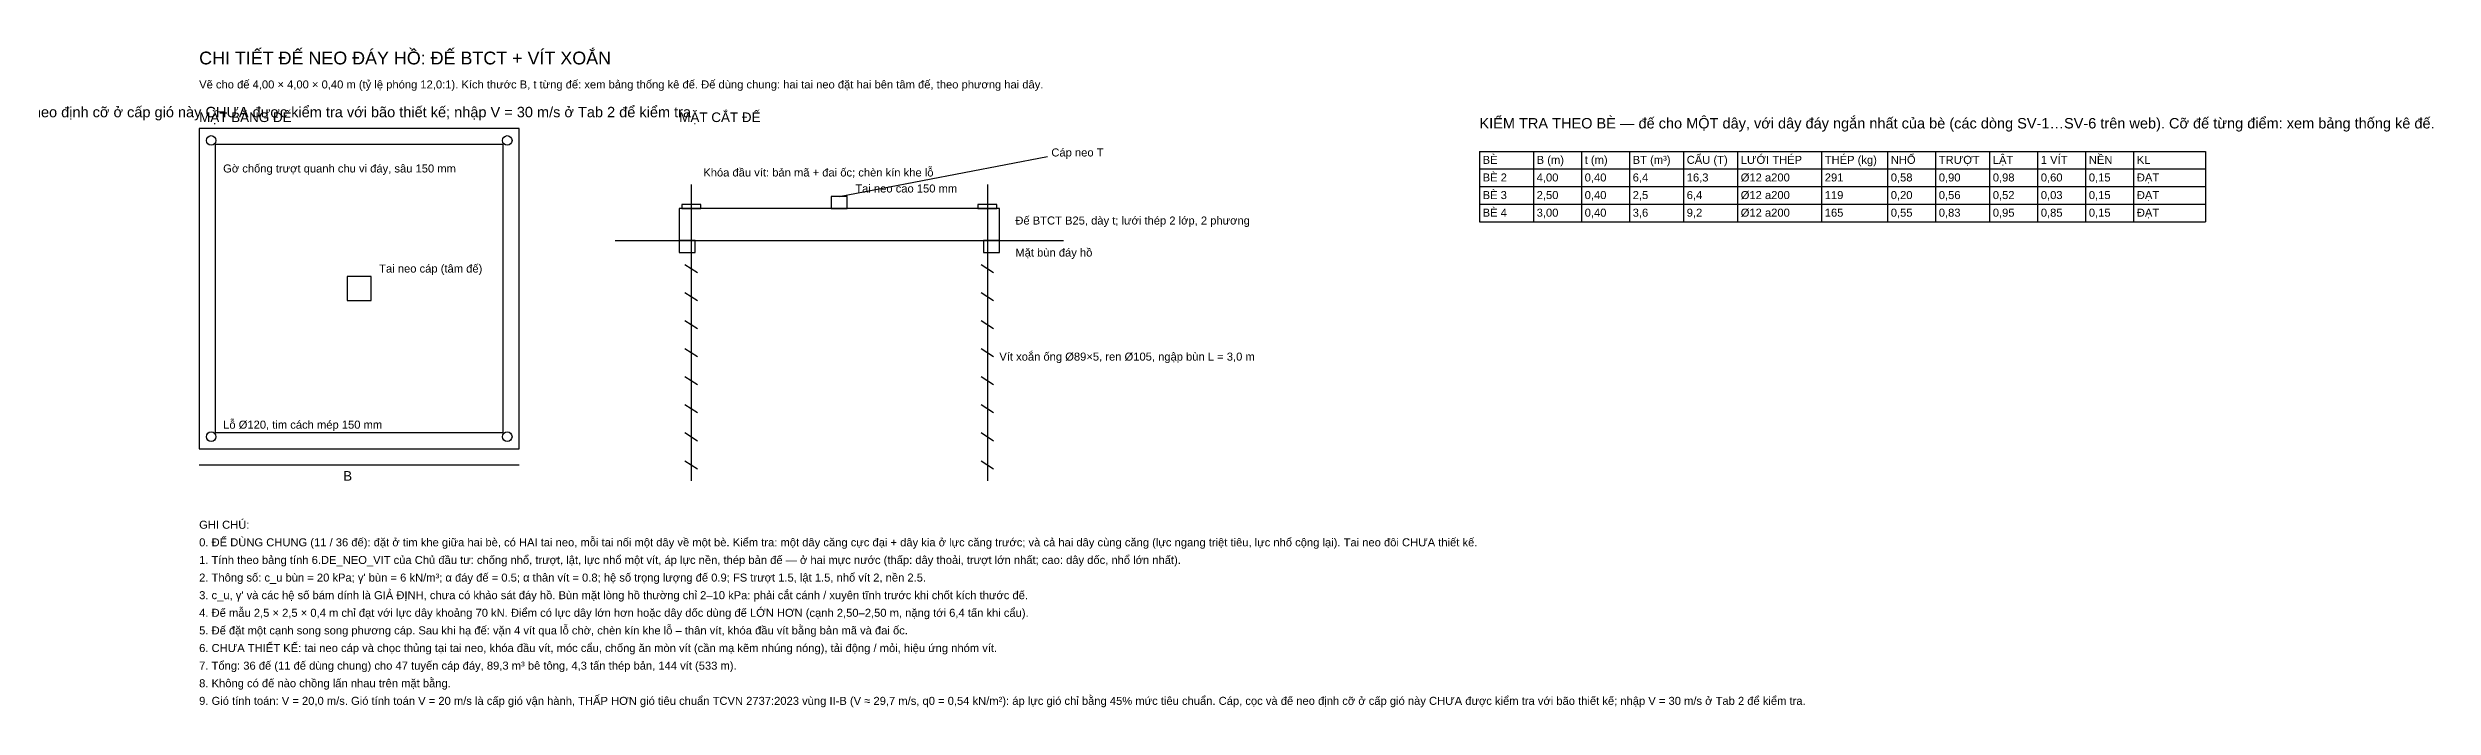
# Model space of a CAD drawing. Header units: metres. Extents: x -256 to 1219, y -260 to 304.
# Drawn here: x 861 to 1218.8, y 204.3 to 303.2 of the extents above; entities that cross this region are included whole.
import ezdxf

# ---------------------------------------------------------------- set-up
doc = ezdxf.new("R2010")
doc.units = ezdxf.units.M
doc.layers.add('08_BANG_THONG_KE_DE_NEO', color=7, linetype='Continuous')
doc.layers.add('09_CHI_TIET_DE_NEO', color=2, linetype='Continuous')
doc.styles.add('VN', font='arial.ttf')

msp = doc.modelspace()

# ---------------------------------------------------------------- linework, layer by layer
at = {"layer": '09_CHI_TIET_DE_NEO'}
for p, q in [((931.73, 291.09), (883.73, 291.09)), ((883.73, 291.09), (883.73, 243.09)), ((931.73, 243.09), (931.73, 291.09)), ((929.33, 288.69), (886.13, 288.69)), ((886.13, 288.69), (886.13, 245.49)), ((929.33, 245.49), (929.33, 288.69)), ((979.73, 280.89), (1010.93, 286.89)), ((1075.73, 287.658), (1184.63, 287.658)), ((1075.73, 287.658), (1075.73, 277.098)), ((1083.83, 287.658), (1083.83, 277.098)), ((1091.03, 287.658), (1091.03, 277.098)), ((1098.23, 287.658), (1098.23, 277.098)), ((1106.33, 287.658), (1106.33, 277.098)), ((1114.43, 287.658), (1114.43, 277.098)), ((1127.03, 287.658), (1127.03, 277.098)), ((1136.93, 287.658), (1136.93, 277.098)), ((1144.13, 287.658), (1144.13, 277.098)), ((1152.23, 287.658), (1152.23, 277.098)), ((1159.43, 287.658), (1159.43, 277.098)), ((1166.63, 287.658), (1166.63, 277.098)), ((1173.83, 287.658), (1173.83, 277.098)), ((1184.63, 287.658), (1184.63, 277.098)), ((957.53, 282.69), (957.53, 238.29)), ((1001.93, 282.69), (1001.93, 238.29)), ((1075.73, 285.018), (1184.63, 285.018)), ((1003.73, 279.09), (955.73, 279.09)), ((955.73, 279.09), (955.73, 274.29)), ((958.97, 279.69), (956.09, 279.69)), ((956.09, 279.69), (956.09, 279.09)), ((956.09, 279.09), (958.97, 279.09)), ((958.97, 279.09), (958.97, 279.69)), ((980.93, 280.89), (978.53, 280.89)), ((978.53, 280.89), (978.53, 279.09)), ((978.53, 279.09), (980.93, 279.09)), ((980.93, 279.09), (980.93, 280.89)), ((1003.37, 279.69), (1000.49, 279.69)), ((1000.49, 279.69), (1000.49, 279.09)), ((1000.49, 279.09), (1003.37, 279.09)), ((1003.37, 279.09), (1003.37, 279.69)), ((1003.73, 274.29), (1003.73, 279.09)), ((1075.73, 282.378), (1184.63, 282.378)), ((1075.73, 279.738), (1184.63, 279.738)), ((1075.73, 277.098), (1184.63, 277.098)), ((946.13, 274.29), (1013.33, 274.29)), ((955.73, 274.29), (1003.73, 274.29)), ((958.13, 274.29), (955.73, 274.29)), ((955.73, 274.29), (955.73, 272.49)), ((955.73, 272.49), (958.13, 272.49)), ((958.13, 272.49), (958.13, 274.29)), ((1003.73, 274.29), (1001.33, 274.29)), ((1001.33, 274.29), (1001.33, 272.49)), ((1001.33, 272.49), (1003.73, 272.49)), ((1003.73, 272.49), (1003.73, 274.29)), ((909.53, 268.89), (905.93, 268.89)), ((905.93, 268.89), (905.93, 265.29)), ((909.53, 265.29), (909.53, 268.89)), ((956.585, 270.69), (958.475, 269.49)), ((1000.985, 270.69), (1002.875, 269.49)), ((905.93, 265.29), (909.53, 265.29)), ((956.585, 266.49), (958.475, 265.29)), ((1000.985, 266.49), (1002.875, 265.29)), ((956.585, 262.29), (958.475, 261.09)), ((1000.985, 262.29), (1002.875, 261.09)), ((956.585, 258.09), (958.475, 256.89)), ((1000.985, 258.09), (1002.875, 256.89)), ((956.585, 253.89), (958.475, 252.69)), ((1000.985, 253.89), (1002.875, 252.69)), ((956.585, 249.69), (958.475, 248.49)), ((1000.985, 249.69), (1002.875, 248.49)), ((886.13, 245.49), (929.33, 245.49)), ((956.585, 245.49), (958.475, 244.29)), ((1000.985, 245.49), (1002.875, 244.29)), ((883.73, 243.09), (931.73, 243.09)), ((883.73, 240.69), (931.73, 240.69)), ((956.585, 241.29), (958.475, 240.09)), ((1000.985, 241.29), (1002.875, 240.09))]:
    msp.add_line(p, q, dxfattribs=at)
for centre in [(885.53, 289.29), (929.93, 289.29), (885.53, 244.89), (929.93, 244.89)]:
    msp.add_circle(centre, 0.72, dxfattribs=at)

# ---------------------------------------------------------------- texts
at = {"layer": '08_BANG_THONG_KE_DE_NEO', "style": 'VN'}
msp.add_text('CHÚ Ý: Gió tính toán V = 20 m/s là cấp gió vận hành, THẤP HƠN gió tiêu chuẩn TCVN 2737:2023 vùng II-B (V ≈ 29,7 m/s, q0 = 0,54 kN/m²): áp lực gió chỉ bằng 45% mức tiêu chuẩn. Cáp, cọc và đế neo định cỡ ở cấp gió này CHƯA được kiểm tra với bão thiết kế; nhập V = 30 m/s ở Tab 2 để kiểm tra.', height=1.56, dxfattribs=at).set_placement((666.53, 292.77))
at = {"layer": '09_CHI_TIET_DE_NEO', "style": 'VN'}
for s, height, p in [('CHI TIẾT ĐẾ NEO ĐÁY HỒ: ĐẾ BTCT + VÍT XOẮN', 1.92, (883.73, 300.69)), ('Vẽ cho đế 4,00 × 4,00 × 0,40 m (tỷ lệ phóng 12,0:1). Kích thước B, t từng đế: xem bảng thống kê đế. Đế dùng chung: hai tai neo đặt hai bên tâm đế, theo phương hai dây.', 1.2, (883.73, 297.09)), ('MẶT BẰNG ĐẾ', 1.44, (883.73, 292.05)), ('MẶT CẮT ĐẾ', 1.44, (955.73, 292.05)), ('KIỂM TRA THEO BÈ — đế cho MỘT dây, với dây đáy ngắn nhất của bè (các dòng SV-1…SV-6 trên web). Cỡ đế từng điểm: xem bảng thống kê đế.', 1.56, (1075.73, 291.09)), ('Cáp neo T', 1.2, (1011.53, 286.89)), ('BÈ', 1.2, (1076.21, 285.786)), ('B (m)', 1.2, (1084.31, 285.786)), ('t (m)', 1.2, (1091.51, 285.786)), ('BT (m³)', 1.2, (1098.71, 285.786)), ('CẨU (T)', 1.2, (1106.81, 285.786)), ('LƯỚI THÉP', 1.2, (1114.91, 285.786)), ('THÉP (kg)', 1.2, (1127.51, 285.786)), ('NHỔ', 1.2, (1137.41, 285.786)), ('TRƯỢT', 1.2, (1144.61, 285.786)), ('LẬT', 1.2, (1152.71, 285.786)), ('1 VÍT', 1.2, (1159.91, 285.786)), ('NỀN', 1.2, (1167.11, 285.786)), ('KL', 1.2, (1174.31, 285.786)), ('Gờ chống trượt quanh chu vi đáy, sâu 150 mm', 1.2, (887.33, 284.49)), ('Khóa đầu vít: bản mã + đai ốc; chèn kín khe lỗ', 1.2, (959.33, 283.89)), ('Tai neo cao 150 mm', 1.2, (982.13, 281.49)), ('BÈ 2', 1.2, (1076.21, 283.146)), ('4,00', 1.2, (1084.31, 283.146)), ('0,40', 1.2, (1091.51, 283.146)), ('6,4', 1.2, (1098.71, 283.146)), ('16,3', 1.2, (1106.81, 283.146)), ('Ø12 a200', 1.2, (1114.91, 283.146)), ('291', 1.2, (1127.51, 283.146)), ('0,58', 1.2, (1137.41, 283.146)), ('0,90', 1.2, (1144.61, 283.146)), ('0,98', 1.2, (1152.71, 283.146)), ('0,60', 1.2, (1159.91, 283.146)), ('0,15', 1.2, (1167.11, 283.146)), ('ĐẠT', 1.2, (1174.31, 283.146)), ('BÈ 3', 1.2, (1076.21, 280.506)), ('BÈ 4', 1.2, (1076.21, 277.866)), ('3,00', 1.2, (1084.31, 277.866)), ('2,50', 1.2, (1084.31, 280.506)), ('0,40', 1.2, (1091.51, 280.506)), ('0,40', 1.2, (1091.51, 277.866)), ('3,6', 1.2, (1098.71, 277.866)), ('2,5', 1.2, (1098.71, 280.506)), ('9,2', 1.2, (1106.81, 277.866)), ('6,4', 1.2, (1106.81, 280.506)), ('Ø12 a200', 1.2, (1114.91, 280.506)), ('Ø12 a200', 1.2, (1114.91, 277.866)), ('119', 1.2, (1127.51, 280.506)), ('165', 1.2, (1127.51, 277.866)), ('0,20', 1.2, (1137.41, 280.506)), ('0,55', 1.2, (1137.41, 277.866)), ('0,56', 1.2, (1144.61, 280.506)), ('0,83', 1.2, (1144.61, 277.866)), ('0,52', 1.2, (1152.71, 280.506)), ('0,95', 1.2, (1152.71, 277.866)), ('0,03', 1.2, (1159.91, 280.506)), ('0,85', 1.2, (1159.91, 277.866)), ('0,15', 1.2, (1167.11, 280.506)), ('0,15', 1.2, (1167.11, 277.866)), ('ĐẠT', 1.2, (1174.31, 280.506)), ('ĐẠT', 1.2, (1174.31, 277.866)), ('Đế BTCT B25, dày t; lưới thép 2 lớp, 2 phương', 1.2, (1006.13, 276.69)), ('Mặt bùn đáy hồ', 1.2, (1006.13, 271.89)), ('Tai neo cáp (tâm đế)', 1.2, (910.73, 269.49)), ('Vít xoắn ống Ø89×5, ren Ø105, ngập bùn L = 3,0 m', 1.2, (1003.73, 256.29)), ('Lỗ Ø120, tim cách mép 150 mm', 1.2, (887.33, 246.09)), ('B', 1.44, (905.33, 238.29)), ('GHI CHÚ:', 1.2, (883.73, 231.09)), ('0. ĐẾ DÙNG CHUNG (11 / 36 đế): đặt ở tim khe giữa hai bè, có HAI tai neo, mỗi tai nối một dây về một bè. Kiểm tra: một dây căng cực đại + dây kia ở lực căng trước; và cả hai dây cùng căng (lực ngang triệt tiêu, lực nhổ cộng lại). Tai neo đôi CHƯA thiết kế.', 1.2, (883.73, 228.45)), ('1. Tính theo bảng tính 6.DE_NEO_VIT của Chủ đầu tư: chống nhổ, trượt, lật, lực nhổ một vít, áp lực nền, thép bản đế — ở hai mực nước (thấp: dây thoải, trượt lớn nhất; cao: dây dốc, nhổ lớn nhất).', 1.2, (883.73, 225.81)), ("3. c_u, γ' và các hệ số bám dính là GIẢ ĐỊNH, chưa có khảo sát đáy hồ. Bùn mặt lòng hồ thường chỉ 2–10 kPa: phải cắt cánh / xuyên tĩnh trước khi chốt kích thước đế.", 1.2, (883.73, 220.53)), ("2. Thông số: c_u bùn = 20 kPa; γ' bùn = 6 kN/m³; α đáy đế = 0.5; α thân vít = 0.8; hệ số trọng lượng đế 0.9; FS trượt 1.5, lật 1.5, nhổ vít 2, nền 2.5.", 1.2, (883.73, 223.17)), ('4. Đế mẫu 2,5 × 2,5 × 0,4 m chỉ đạt với lực dây khoảng 70 kN. Điểm có lực dây lớn hơn hoặc dây dốc dùng đế LỚN HƠN (cạnh 2,50–2,50 m, nặng tới 6,4 tấn khi cẩu).', 1.2, (883.73, 217.89)), ('5. Đế đặt một cạnh song song phương cáp. Sau khi hạ đế: vặn 4 vít qua lỗ chờ, chèn kín khe lỗ – thân vít, khóa đầu vít bằng bản mã và đai ốc.', 1.2, (883.73, 215.25)), ('6. CHƯA THIẾT KẾ: tai neo cáp và chọc thủng tại tai neo, khóa đầu vít, móc cẩu, chống ăn mòn vít (cần mạ kẽm nhúng nóng), tải động / mỏi, hiệu ứng nhóm vít.', 1.2, (883.73, 212.61)), ('7. Tổng: 36 đế (11 đế dùng chung) cho 47 tuyến cáp đáy, 89,3 m³ bê tông, 4,3 tấn thép bản, 144 vít (533 m).', 1.2, (883.73, 209.97)), ('8. Không có đế nào chồng lấn nhau trên mặt bằng.', 1.2, (883.73, 207.33)), ('9. Gió tính toán: V = 20,0 m/s. Gió tính toán V = 20 m/s là cấp gió vận hành, THẤP HƠN gió tiêu chuẩn TCVN 2737:2023 vùng II-B (V ≈ 29,7 m/s, q0 = 0,54 kN/m²): áp lực gió chỉ bằng 45% mức tiêu chuẩn. Cáp, cọc và đế neo định cỡ ở cấp gió này CHƯA được kiểm tra với bão thiết kế; nhập V = 30 m/s ở Tab 2 để kiểm tra.', 1.2, (883.73, 204.69))]:
    msp.add_text(s, height=height, dxfattribs=at).set_placement(p)

doc.saveas('drawing.dxf')
